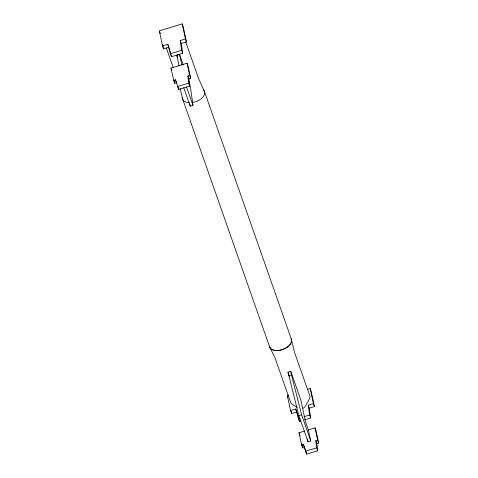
<?xml version="1.0" encoding="UTF-8"?>
<svg xmlns="http://www.w3.org/2000/svg" width="478" height="478" viewBox="0 0 478 478"><rect width="100%" height="100%" fill="white"/><g stroke="black" fill="none" stroke-linecap="round" stroke-linejoin="round"><path stroke-width="0.72" d="M182.19 23.9L159.311 30.855L162.568 45.912L163.601 48.852L168.8 47.268L171.518 56.667L182.71 53.267L181.276 43.48L180.248 40.534L185.446 38.957L182.19 23.9L183.223 26.84L186.48 41.897L181.276 43.48M162.568 45.912L167.766 44.329L168.8 47.268M167.766 44.329L170.485 53.727L181.676 50.327L180.248 40.534M179.119 65.958L176.806 55.263L179.555 54.432L183.235 64.918M173.675 80.328L175.462 79.784L176.496 82.73L174.709 83.274L173.675 80.328L171.028 68.079L187.035 63.215L188.063 66.155L190.716 78.404L188.918 78.954L189.706 86.094L178.7 89.44L177.667 86.5L188.679 83.148L187.884 76.008L189.682 75.464L187.035 63.215M183.731 87.611L190.25 106.188L192.993 105.351L190.369 86.608L189.127 81.702M288.013 372.141L290.761 371.304L300.823 399.978L305.603 422.08L308.441 430.17L310.766 440.931L308.023 441.768L298.846 415.627L288.013 372.141L289.489 376.335M288.772 375.642L291.514 374.806L290.761 371.304M300.901 420.909L299.503 421.333L296.784 411.934L291.58 413.512L290.552 410.572L287.296 395.515L288.682 395.097M307.402 389.403L310.174 388.56L311.208 391.5L314.458 406.557L309.26 408.14L310.688 417.927L304.396 419.845M290.552 410.572L295.751 408.995L296.575 411.343M310.688 417.927L309.66 414.988L308.226 405.201L313.431 403.617L310.174 388.56M298.846 415.627L301.594 414.79L291.514 374.806M295.751 408.995L298.469 418.393L299.867 417.963M304.062 416.691L309.66 414.988M308.047 429.997L315.008 427.882L317.655 440.13L315.868 440.674L316.902 443.614L317.691 450.754L306.679 454.1L304.48 447.39L302.682 447.934L301.648 444.994L299.001 432.745L304.57 431.054M301.648 444.994L303.446 444.45L304.48 447.39M316.902 443.614L318.689 443.07L316.042 430.821L315.008 427.882M303.446 444.45L305.651 451.16L316.657 447.814L315.868 440.674M297.167 407.328L292.381 404.43A10.158 5.909 -19.3 0 1 290.475 401.914L274.993 357.801L269.377 346.496A11.568 6.734 -19.3 0 0 281.859 349.753A11.568 6.734 -19.3 0 0 291.478 339.78L294.394 351.904L309.875 396.017A10.158 5.909 -19.3 0 1 309.224 399.309L305.078 406.551A3.687 2.145 -19.3 0 1 302.974 408.272M291.58 339.75L204.626 91.985L198.513 78.38L185.733 41.968M185.446 38.957L186.48 41.897M313.431 403.617L314.458 406.557M308.226 405.201L309.26 408.14M181.676 50.327L182.71 53.267M189.682 75.464L190.716 78.404M317.655 440.13L318.689 443.07M187.884 76.008L188.918 78.954M188.679 83.148L189.706 86.094M316.657 447.814L317.691 450.754M176.806 55.263L177.541 57.36M186.474 86.781L192.993 105.351M301.594 414.79L310.766 440.931M170.485 53.727L171.518 56.667M298.469 418.393L299.503 421.333M166.332 47.866L173.215 67.47M159.521 31.44L160.345 33.795M287.296 395.515L287.917 397.284M305.651 451.16L306.679 454.1M171.028 68.079L171.853 70.433M299.001 432.745L300.035 435.685M175.462 79.784L178.7 89.44M180.134 88.603L182.524 98.701L269.478 346.466A11.568 6.734 -19.3 0 0 283.101 349.34A11.568 6.734 -19.3 0 0 291.042 338.454M307.402 438.9L308.023 441.768M301.749 443.614L302.682 447.934M291.12 411.361L291.58 413.512M179.555 54.432L181.867 65.127M174.088 80.388L174.709 83.274M162.669 44.55L163.601 48.852M189.945 104.025L190.25 106.188M203.634 90.097A11.568 6.734 -19.3 0 1 202.576 97.458A11.568 6.734 -19.3 0 1 192.096 102.603M189.288 102.752A11.568 6.734 -19.3 0 1 182.447 97.518"/></g></svg>
